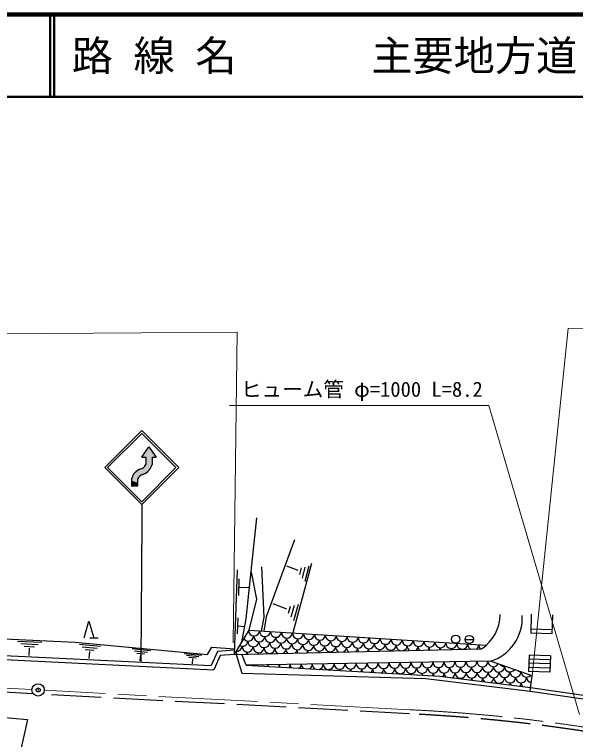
# Model space of a CAD drawing. Units: millimetres, scale not verified. Extents: x 40000 to 680000, y 20000 to 380000.
# Drawn here: x 173425 to 241522, y 291995 to 380000 of the extents above; entities that cross this region are included whole.
import ezdxf
from ezdxf.enums import TextEntityAlignment as Align

# ---------------------------------------------------------------- set-up
doc = ezdxf.new("R2010")
doc.units = ezdxf.units.MM
doc.header["$LTSCALE"] = 1000
doc.header["$PDMODE"] = 32
doc.header["$PDSIZE"] = 500
doc.linetypes.add('CHAIN', pattern=[18.5, 12, -1.5, 3.5, -1.5])
doc.linetypes.add('DASHED', pattern=[7.5, 6, -1.5])
for name, color, linetype, lineweight in [('M-BGD', 7, 'Continuous', 25), ('M-BGD-EXST', 7, 'Continuous', 25), ('M-BMK', 2, 'CHAIN', 13), ('M-BMK-SRVR', 3, 'Continuous', 25), ('M-STR-HTXT', 7, 'Continuous', 13), ('M-STR-STRC', 7, 'Continuous', 25), ('M-TTL', 2, 'Continuous', 140), ('M-TTL-LINE', 7, 'Continuous', 50)]:
    doc.layers.add(name, color=color, linetype=linetype, lineweight=lineweight)
doc.layers.add('M-OTRS', color=6, linetype='Continuous')
doc.layers.add('M-TTL-TXT', color=7, linetype='Continuous')
doc.styles.add('ＭＳ ゴシック', font='')
doc.styles.get('ＭＳ ゴシック').set_extended_font_data('MS Gothic')

msp = doc.modelspace()

# ---------------------------------------------------------------- hatches: boundary and pattern name
at = {"layer": 'M-STR-STRC'}
for points in [[(189750, 327508), (188875, 326258), (189375, 326258), (189375, 325841), (190125, 325919), (190125, 326258), (190625, 326258)], [(190125, 325919), (189375, 325841), (189375, 325383, -0.11109), (189097, 325024), (189666, 324584, 0.13452), (190125, 325383)], [(189666, 324584), (189097, 325024, -0.12179), (188650, 324808, 0.12464), (187962, 324299), (188553, 323898, -0.1558), (189100, 324208, 0.09842)], [(188553, 323898), (187962, 324299, 0.10825), (187625, 323633), (187625, 323395), (188375, 323179), (188375, 323633, -0.07742)], [(188375, 323179), (187625, 323395), (187625, 322758), (188375, 322758)]]:
    msp.add_hatch(color=256, dxfattribs=at).paths.add_polyline_path(points)

# ---------------------------------------------------------------- linework, layer by layer
at = {"layer": 'M-BGD'}
for p, q in [((202788, 318904), (201496, 306628)), ((207427, 316243), (203991, 306872)), ((209496, 313353), (207202, 304934)), ((200461, 312591), (200088, 302322)), ((203397, 312972), (203702, 306857)), ((207870, 312511), (206502, 313044)), ((208229, 312814), (208027, 312007)), ((208683, 312932), (208348, 311587)), ((209138, 313050), (208668, 311168)), ((202150, 312302), (202819, 309017)), ((200642, 311512), (200613, 309473)), ((200627, 310493), (201898, 310447)), ((202819, 309017), (201877, 305275)), ((206489, 307816), (204823, 308450)), ((206883, 308137), (206645, 307287)), ((207374, 308263), (206978, 306847)), ((207866, 308389), (207311, 306407)), ((236156, 307225), (236083, 304889)), ((238740, 307144), (238667, 304807)), ((200529, 306755), (200473, 304829)), ((201496, 306628), (200981, 303792)), ((203702, 306857), (203358, 305180)), ((203991, 306872), (203701, 305158)), ((200501, 305792), (201329, 305704)), ((238682, 305307), (236098, 305389)), ((162779, 304645), (180804, 303826)), ((201877, 305275), (200995, 303814)), ((201877, 305275), (230690, 303433)), ((238667, 304807), (236083, 304889)), ((140763, 303741), (197296, 300968)), ((173773, 303948), (176733, 303803)), ((174179, 303629), (176294, 303525)), ((180804, 303826), (196852, 302312)), ((200995, 303814), (200088, 302322)), ((140742, 303242), (197611, 300452)), ((174585, 303309), (175854, 303247)), ((175208, 303079), (175157, 302183)), ((181295, 303577), (183858, 303327)), ((181641, 303257), (183472, 303078)), ((181988, 302937), (183086, 302829)), ((187706, 303025), (189926, 302788)), ((187989, 302751), (189575, 302581)), ((196852, 302312), (197387, 303205)), ((197387, 303205), (200112, 302996)), ((200106, 302825), (198068, 302667)), ((200088, 302322), (230124, 302997)), ((182524, 302693), (182464, 301839)), ((188272, 302476), (189224, 302374)), ((188725, 302265), (188624, 301542)), ((194019, 302452), (196120, 302241)), ((194307, 302218), (195807, 302067)), ((194594, 301984), (195495, 301894)), ((198068, 302667), (197296, 300968)), ((198401, 302192), (197611, 300452)), ((200088, 302322), (198401, 302192)), ((200320, 302327), (201011, 300027)), ((201558, 301008), (201002, 302343)), ((235892, 302251), (235829, 300252)), ((238476, 302169), (235892, 302251)), ((238476, 302169), (238413, 300170)), ((195036, 301803), (194998, 301191)), ((231196, 301491), (201558, 301008)), ((201558, 301008), (225059, 299665)), ((236262, 299712), (231196, 301491)), ((238445, 301170), (235861, 301251)), ((238460, 301669), (235876, 301751)), ((238413, 300170), (235829, 300252)), ((238429, 300670), (235845, 300752)), ((201011, 300027), (223371, 299391)), ((223371, 299391), (236020, 297853)), ((225059, 299665), (236058, 298302)), ((236020, 297853), (236262, 299712)), ((236020, 297853), (242462, 296917)), ((236058, 298302), (246920, 296748)), ((165107, 295284), (174994, 294433)), ((174994, 294433), (173048, 285733))]:
    msp.add_line(p, q, dxfattribs=at)
at = {"layer": 'M-BGD', "linetype": 'DASHED'}
for p, q in [((175709, 297541), (127089, 300132)), ((221372, 295108), (176825, 297481))]:
    msp.add_line(p, q, dxfattribs=at)
at = {"layer": 'M-BGD'}
for centre, radius, start, end in [((227367, 307159), 4992, 303.51715, 359.89723), ((229521, 306784), 5551, 287.56542, 2.52984), ((201802, 304611), 667, 214.13698, 356.34245), ((202510, 305234), 667, 181.92407, 356.34245), ((203133, 304526), 667, 176.34245, 356.34245), ((203841, 305149), 667, 176.34245, 356.34245), ((205171, 305064), 667, 176.34245, 356.34245), ((206502, 304979), 667, 176.34245, 356.34245), ((207833, 304894), 667, 176.34245, 356.34245), ((209163, 304809), 667, 176.34245, 356.34245), ((210494, 304724), 667, 176.34245, 356.34245), ((211824, 304639), 667, 176.34245, 356.34245), ((213155, 304554), 667, 176.34245, 356.34245), ((214486, 304469), 667, 176.34245, 356.34245), ((201094, 303989), 667, 239.18396, 356.34245), ((202425, 303904), 667, 176.34245, 356.34245), ((203756, 303819), 667, 176.34245, 356.34245), ((204463, 304441), 667, 176.34245, 356.34245), ((205086, 303734), 667, 176.34245, 356.34245), ((205794, 304356), 667, 176.34245, 356.34245), ((206417, 303648), 667, 176.34245, 356.34245), ((207125, 304271), 667, 176.34245, 356.34245), ((208455, 304186), 667, 176.34245, 356.34245), ((209786, 304101), 667, 176.34245, 356.34245), ((211117, 304016), 667, 176.34245, 356.34245), ((212447, 303931), 667, 176.34245, 356.34245), ((213778, 303846), 667, 176.34245, 356.34245), ((215108, 303761), 667, 176.34245, 356.34245), ((215816, 304384), 667, 176.34245, 356.34245), ((216439, 303676), 667, 176.34245, 356.34245), ((217147, 304299), 667, 176.34245, 356.34245), ((217770, 303591), 667, 176.34245, 356.34245), ((218477, 304214), 667, 176.34245, 356.34245), ((219808, 304129), 667, 176.34245, 356.34245), ((221139, 304043), 667, 176.34245, 356.34245), ((222469, 303958), 667, 176.34245, 356.34245), ((223800, 303873), 667, 176.34245, 356.34245), ((225131, 303788), 667, 176.34245, 356.34245), ((226461, 303703), 667, 176.34245, 356.34245), ((227792, 303618), 667, 176.34245, 356.34245), ((200387, 303366), 667, 264.19535, 356.34245), ((201717, 303281), 667, 176.34245, 356.34245), ((203048, 303196), 667, 176.34245, 356.34245), ((204378, 303111), 667, 176.34245, 356.34245), ((205709, 303026), 667, 176.34245, 241.23866), ((205709, 303026), 667, 301.33548, 356.34245), ((207040, 302941), 667, 176.34245, 225.17237), ((207747, 303563), 667, 176.34245, 356.34245), ((207040, 302941), 667, 317.40177, 356.34245), ((208370, 302856), 667, 176.34245, 212.6751), ((209078, 303478), 667, 176.34245, 356.34245), ((208370, 302856), 667, 329.89904, 356.34245), ((209701, 302771), 667, 176.34245, 201.67934), ((210409, 303393), 667, 176.34245, 356.34245), ((211739, 303308), 667, 176.34245, 356.34245), ((213070, 303223), 667, 176.34245, 247.3173), ((213070, 303223), 667, 295.25684, 356.34245), ((214401, 303138), 667, 176.34245, 229.13568), ((214401, 303138), 667, 313.43845, 356.34245), ((215731, 303053), 667, 176.34245, 215.96679), ((215731, 303053), 667, 326.60734, 356.34245), ((217062, 302968), 667, 176.34245, 204.65305), ((217062, 302968), 667, 337.92109, 356.34245), ((218392, 302883), 667, 176.34245, 194.24392), ((219100, 303506), 667, 176.34245, 356.34245), ((218392, 302883), 667, 348.33021, 356.34245), ((219723, 302798), 667, 176.34245, 184.25813), ((220431, 303421), 667, 176.34245, 255.4239), ((220431, 303421), 667, 287.15024, 356.34245), ((221761, 303336), 667, 176.34245, 233.42882), ((221761, 303336), 667, 309.14531, 356.34245), ((223092, 303251), 667, 176.34245, 219.39508), ((223092, 303251), 667, 323.17906, 356.34245), ((224423, 303166), 667, 176.34245, 207.69507), ((224423, 303166), 667, 334.87907, 356.34245), ((225753, 303080), 667, 176.34245, 197.09268), ((225753, 303080), 667, 345.48145, 356.34245), ((227084, 302995), 667, 176.34245, 187.0256), ((228415, 302910), 667, 176.34245, 177.13541), ((227084, 302995), 667, 355.54854, 356.34245), ((229122, 303533), 667, 176.34245, 238.18393), ((229122, 303533), 667, 304.3902, 356.34245), ((230453, 303448), 667, 176.34245, 222.99266), ((201009, 302658), 667, 176.34245, 209.49508), ((201009, 302658), 667, 333.07906, 356.34245), ((202340, 302573), 667, 176.34245, 198.76199), ((202340, 302573), 667, 343.81215, 356.34245), ((203671, 302488), 667, 176.34245, 188.63548), ((205001, 302403), 667, 176.34245, 178.73754), ((203671, 302488), 667, 353.93866, 356.34245), ((209701, 302771), 667, 340.8948, 356.34245), ((211031, 302685), 667, 176.34245, 191.42741), ((211031, 302685), 667, 351.14672, 356.34245), ((212362, 302600), 667, 176.34245, 181.49759), ((202225, 301019), 667, 352.52495, 0.93413), ((203558, 301041), 667, 180.93413, 189.43588), ((203558, 301041), 667, 344.0232, 0.93413), ((204891, 301062), 667, 180.93413, 198.23502), ((204891, 301062), 667, 335.22406, 0.93413), ((206224, 301084), 667, 180.93413, 207.60852), ((206224, 301084), 667, 325.85056, 0.93413), ((207557, 301106), 667, 180.93413, 218.01893), ((207557, 301106), 667, 315.44015, 0.93413), ((208890, 301128), 667, 180.93413, 230.48477), ((208890, 301128), 667, 302.97431, 0.93413), ((210224, 301149), 667, 180.93413, 249.11894), ((210224, 301149), 667, 284.34014, 0.93413), ((211557, 301171), 667, 180.93413, 0.93413), ((212890, 301193), 667, 180.93413, 0.93413), ((214223, 301215), 667, 180.93413, 0.93413), ((215556, 301236), 667, 180.93413, 0.93413), ((216889, 301258), 667, 180.93413, 0.93413), ((218223, 301280), 667, 180.93413, 0.93413), ((219556, 301301), 667, 180.93413, 0.93413), ((220889, 301323), 667, 180.93413, 0.93413), ((222222, 301345), 667, 180.93413, 0.93413), ((223555, 301367), 667, 180.93413, 0.93413), ((224888, 301388), 667, 180.93413, 0.93413), ((226221, 301410), 667, 180.93413, 0.93413), ((227555, 301432), 667, 180.93413, 0.93413), ((228888, 301454), 667, 180.93413, 0.93413), ((230221, 301475), 667, 180.93413, 0.93413), ((231554, 301497), 667, 180.93413, 329.9283), ((232887, 301519), 667, 222.21984, 279.07807), ((210901, 300494), 667, 355.05947, 0.93413), ((212234, 300515), 667, 180.93413, 186.85361), ((212234, 300515), 667, 346.60547, 0.93413), ((213567, 300537), 667, 180.93413, 195.53866), ((213567, 300537), 667, 337.92042, 0.93413), ((214901, 300559), 667, 180.93413, 204.70235), ((214901, 300559), 667, 328.75673, 0.93413), ((216234, 300581), 667, 180.93413, 214.73151), ((216234, 300581), 667, 318.72757, 0.93413), ((217567, 300602), 667, 180.93413, 226.39911), ((217567, 300602), 667, 307.05997, 0.93413), ((218900, 300624), 667, 180.93413, 242.09167), ((218900, 300624), 667, 291.36741, 0.93413), ((220233, 300646), 667, 180.93413, 0.93413), ((221566, 300668), 667, 180.93413, 0.93413), ((222899, 300689), 667, 180.93413, 0.93413), ((224233, 300711), 667, 180.93413, 0.93413), ((225566, 300733), 667, 180.93413, 0.93413), ((226899, 300754), 667, 180.93413, 0.93413), ((227576, 300099), 667, 180.93413, 0.93413), ((228232, 300776), 667, 180.93413, 0.93413), ((228910, 300120), 667, 180.93413, 0.93413), ((229565, 300798), 667, 180.93413, 0.93413), ((230243, 300142), 667, 180.93413, 0.93413), ((230898, 300820), 667, 180.93413, 0.93413), ((231576, 300164), 667, 180.93413, 0.93413), ((232232, 300841), 667, 180.93413, 0.93413), ((232909, 300186), 667, 180.93413, 0.93413), ((233565, 300863), 667, 180.93413, 323.90346), ((234242, 300207), 667, 180.93413, 358.29674), ((234898, 300885), 667, 239.6129, 261.68501), ((235575, 300229), 667, 183.61722, 317.68069), ((219577, 299968), 667, 357.59072, 0.93413), ((220911, 299990), 667, 180.93413, 184.29197), ((220911, 299990), 667, 349.16711, 0.93413), ((222244, 300012), 667, 180.93413, 192.88488), ((222244, 300012), 667, 340.5742, 0.93413), ((223577, 300034), 667, 180.93413, 201.87252), ((223577, 300034), 667, 331.58656, 0.93413), ((224910, 300055), 667, 180.93413, 211.58545), ((224910, 300055), 667, 319.34202, 0.93413), ((226243, 300077), 667, 180.93413, 229.19999), ((226243, 300077), 667, 296.6682, 0.93413), ((226921, 299421), 667, 354.04975, 0.93413), ((228254, 299443), 667, 180.93413, 187.93752), ((228254, 299443), 667, 337.93067, 0.93413), ((229587, 299465), 667, 180.93413, 205.42897), ((229587, 299465), 667, 320.43922, 0.93413), ((230920, 299487), 667, 180.93413, 227.578), ((230920, 299487), 667, 298.29019, 0.93413), ((232253, 299508), 667, 180.93413, 0.93413), ((233586, 299530), 667, 180.93413, 0.93413), ((234920, 299552), 667, 180.93413, 0.93413), ((236253, 299573), 667, 180.93413, 261.84652), ((231598, 298831), 667, 354.96983, 0.93413), ((232931, 298853), 667, 180.93413, 186.9874), ((232931, 298853), 667, 338.88079, 0.93413), ((234264, 298874), 667, 180.93413, 204.34499), ((234264, 298874), 667, 321.5232, 0.93413), ((235597, 298896), 667, 180.93413, 226.01831), ((235597, 298896), 667, 299.84988, 318.8396)]:
    msp.add_arc(centre, radius, start, end, dxfattribs=at)
at = {"layer": 'M-BGD', "linetype": 'DASHED'}
msp.add_arc((211513, 89109), 206235, 79.01189, 87.25971, dxfattribs=at)
at = {"layer": 'M-BGD-EXST'}
for p, q in [((181862, 304352), (182462, 306352)), ((182462, 306352), (183062, 304352)), ((182562, 304352), (183562, 304352)), ((228123, 304137), (229123, 304137))]:
    msp.add_line(p, q, dxfattribs=at)
for centre in [(226981, 304174), (228623, 304137)]:
    msp.add_circle(centre, 500, dxfattribs=at)
at = {"layer": 'M-BMK'}
for p, q in [((175545, 298050), (127116, 300631)), ((221398, 295607), (177042, 297971))]:
    msp.add_line(p, q, dxfattribs=at)
msp.add_arc((211513, 89109), 206735, 79.0123, 87.25933, dxfattribs=at)
at = {"layer": 'M-BMK-SRVR'}
msp.add_circle((176294, 298011), 750, dxfattribs=at)
at = {"layer": 'M-OTRS'}
msp.add_point((176294, 298011), dxfattribs=at)
at = {"layer": 'M-STR-HTXT'}
for p, q in [((576688, 343471), (240625, 341900)), ((236262, 299712), (240625, 341900)), ((70775, 340462), (200470, 341458)), ((199979, 303727), (200470, 341458)), ((231017, 332544), (199517, 332539)), ((242021, 295018), (231017, 332544))]:
    msp.add_line(p, q, dxfattribs=at)
at = {"layer": 'M-STR-STRC'}
for p, q in [((184376, 325009), (188876, 329509)), ((184729, 325009), (188876, 329155)), ((193376, 325009), (188876, 329509)), ((193022, 325009), (188876, 329155)), ((188875, 326258), (189750, 327508)), ((189750, 327508), (190625, 326258)), ((188875, 326258), (189375, 326258)), ((189375, 326258), (189375, 325383)), ((190125, 326258), (190125, 325383)), ((190125, 326258), (190625, 326258)), ((184376, 325009), (188876, 320508)), ((184729, 325009), (188876, 320862)), ((188876, 320862), (193022, 325009)), ((188876, 320509), (193376, 325009)), ((187625, 323633), (187625, 322758)), ((188375, 323633), (188375, 322758)), ((188375, 322758), (187625, 322758)), ((188876, 320508), (188876, 318508)), ((188876, 318508), (188766, 301382))]:
    msp.add_line(p, q, dxfattribs=at)
for centre, radius, start, end in [((189313, 323196), 1743, 112.3354, 165.46589), ((188438, 325821), 1035, 281.85262, 334.98311), ((188438, 325821), 1743, 292.33506, 345.46554), ((189313, 323196), 1034, 101.85301, 154.9835)]:
    msp.add_arc(centre, radius, start, end, dxfattribs=at)
at = {"layer": 'M-TTL'}
msp.add_line((680000, 380000), (40000, 380000), dxfattribs=at)
at = {"layer": 'M-TTL-LINE'}
for p, q in [((177750, 380000), (177750, 370000)), ((178250, 380000), (178250, 370000)), ((40000, 370000), (680000, 370000))]:
    msp.add_line(p, q, dxfattribs=at)

# ---------------------------------------------------------------- texts
at = {"layer": 'M-STR-HTXT', "style": 'ＭＳ ゴシック'}
msp.add_text('ヒューム管 φ=1000 L=8.2', height=1833, rotation=0.008, dxfattribs=at).set_placement((230267, 333044), align=Align.BOTTOM_RIGHT)
at = {"layer": 'M-TTL-TXT', "style": 'ＭＳ ゴシック'}
for s, p in [('路 線 名', (180380, 375000)), ('主要地方道\u3000防府徳地線', (216734, 375000))]:
    msp.add_text(s, height=3666, dxfattribs=at).set_placement(p, align=Align.MIDDLE_LEFT)

doc.saveas('drawing.dxf')
